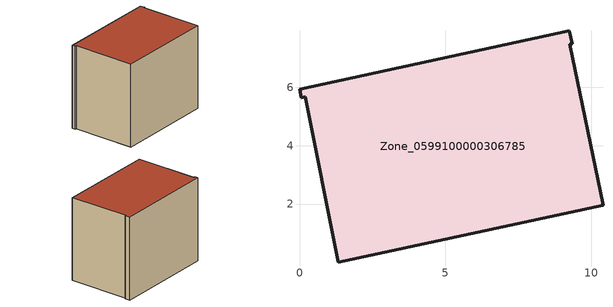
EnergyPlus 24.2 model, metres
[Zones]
Zone_0599100000306785
 floor ground (C_G): 9.34,7.49 9.27,7.47 10.4,1.96 1.33,0.01 0.2,5.67 0.06,5.64 0,5.94 9.25,7.93 z0
 wall outside (C_F): 9.27,7.47 9.34,7.49 9.25,7.93 0,5.94 0.06,5.64 0.2,5.67 1.33,0.01 10.4,1.96 9.27,7.47 z0:7.66
 roof outside (C_R): 10.4,1.96 9.27,7.47 9.34,7.49 9.25,7.93 0,5.94 0.06,5.64 0.2,5.67 1.33,0.01 z7.66
[BUILDING]
Pand.0599100000306785: North Axis=0; Terrain=City; Loads Convergence Tolerance Value=0.04; Temperature Convergence Tolerance Value=0.4; Solar Distribution=FullExterior; Maximum Number of Warmup Days=25; Minimum Number of Warmup Days=1
[Site:Location]
Rotterdam.The.Hague.AP_ZH_NLD Design_Conditions: Latitude=51.96; Longitude=4.45; Time Zone=1; Elevation=-4.5
[SITE:GROUNDTEMPERATURE:BUILDINGSURFACE]
18, 18, 18, 18, 18, 18, 18, 18, 18, 18, 18, 18
[MATERIAL] Thermal Absorptance=0.9; Solar Absorptance=0.7; Visible Absorptance=0.7
Name | Roughness | Thickness | Conductivity | Density | Specific Heat
G.TI.1975-1991 | MediumSmooth | 0.15 | 0.288461 | 540 | 1210
F.TI.1975-1991 | Rough | 0.3 | 0.230769 | 1920 | 840
R.TI.1975-1991 | MediumRough | 0.2 | 0.153846 | 1500 | 1000
[CONSTRUCTION]
C_G: G.TI.1975-1991
C_F: F.TI.1975-1991
C_R: R.TI.1975-1991
[ZONE]
Zone_0599100000306785: Type=1; Multiplier=1; Ceiling Height=Autocalculate; Volume=Autocalculate; Floor Area=autocalculate; Part of Total Floor Area=Yes
[ZONEINFILTRATION:DESIGNFLOWRATE]
Infil_Zone_0599100000306785: Zone or ZoneList or Space or SpaceList=Zone_0599100000306785; Schedule=AlwaysOn; Design Flow Rate Calculation Method=Flow/Area; Flow Rate per Floor Area=0.003; Constant Term Coefficient=1; Temperature Term Coefficient=0; Velocity Term Coefficient=0; Velocity Squared Term Coefficient=0
[HVACTEMPLATE:ZONE:IDEALLOADSAIRSYSTEM]
Zone_0599100000306785: Maximum Heating Supply Air Temperature=50; Minimum Cooling Supply Air Temperature=13; Maximum Heating Supply Air Humidity Ratio=0.0156; Minimum Cooling Supply Air Humidity Ratio=0.0077; Heating Limit=NoLimit; Cooling Limit=NoLimit; Dehumidification Control Type=ConstantSensibleHeatRatio; Cooling Sensible Heat Ratio=0.7; Dehumidification Setpoint=60; Humidification Control Type=None; Humidification Setpoint=30; Outdoor Air Method=None; Outdoor Air Flow Rate per Person=0.00944; Outdoor Air Flow Rate per Zone Floor Area=0; Outdoor Air Flow Rate per Zone=0; Demand Controlled Ventilation Type=None; Outdoor Air Economizer Type=NoEconomizer; Heat Recovery Type=None; Sensible Heat Recovery Effectiveness=0.7; Latent Heat Recovery Effectiveness=0.65
[ZONECONTROL:THERMOSTAT]
ThermostatControl_Zone_0599100000306785: Zone or ZoneList=Zone_0599100000306785; Control Type Schedule=DualSetpointControlType; Control 1=Thermostat_Zone_0599100000306785; Temperature Difference Between Cutout And Setpoint=0
[THERMOSTATSETPOINT:DUALSETPOINT]
Thermostat_Zone_0599100000306785: Heating Setpoint Temperature Schedule=HeatingSetpoint_Zone_0599100000306785; Cooling Setpoint Temperature Schedule=CoolingSetpoint_Zone_0599100000306785
[SCHEDULE:COMPACT]
HeatingSetpoint_Zone_0599100000306785: Through: 12/31, For: AllDays, Until: 24:00, 21
CoolingSetpoint_Zone_0599100000306785: Through: 12/31, For: AllDays, Until: 24:00, 24
DualSetpointControlType: Through: 12/31, For: AllDays, Until: 24:00, 4
AlwaysOn: Through: 12/31, For: AllDays, Until: 24:00, 1
